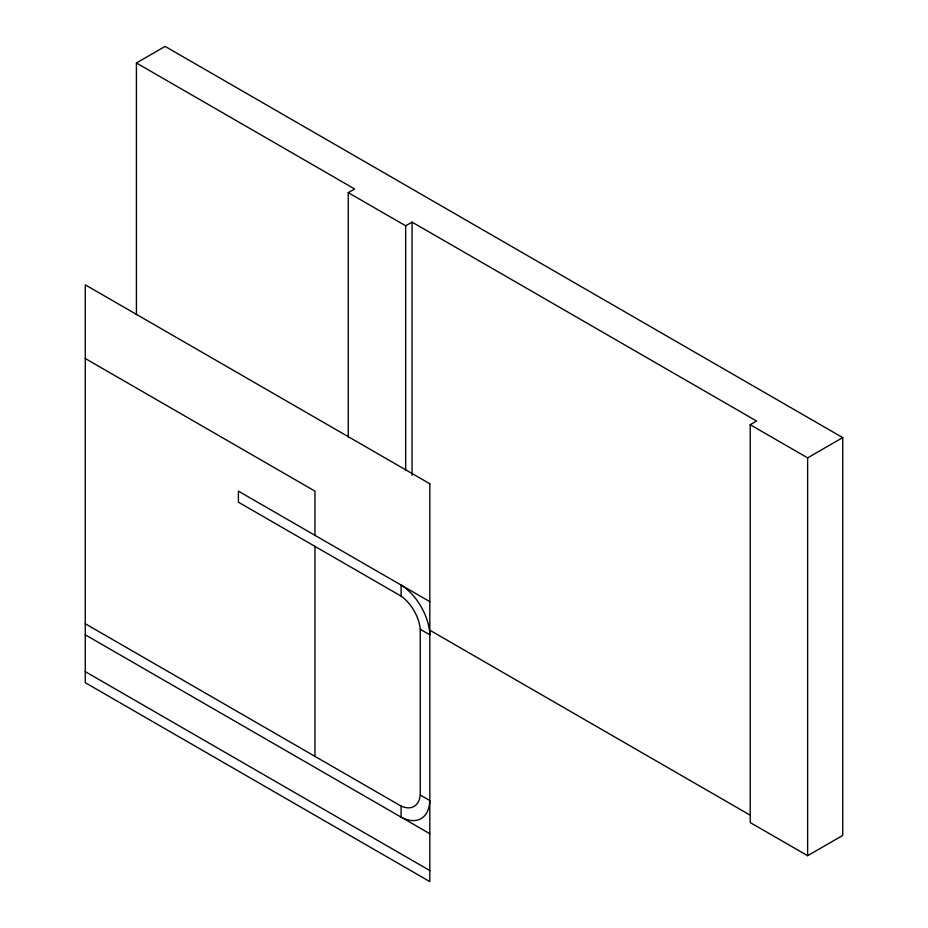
<?xml version="1.0" encoding="UTF-8"?>
<svg xmlns="http://www.w3.org/2000/svg" width="928" height="928" viewBox="0 0 928 928"><rect width="100%" height="100%" fill="white"/><g stroke="black" fill="none" stroke-linecap="round" stroke-linejoin="round"><path stroke-width="1.39" d="M136.416 314.696L136.416 62.976L165.126 46.4L842.728 437.61L842.728 835.444L807.627 855.709L750.207 822.556L750.207 424.711L756.587 421.034L412.055 222.117L405.664 225.794L348.244 192.641L348.244 437.134M348.244 192.641L354.624 188.952L136.416 62.976M750.207 424.711L807.627 457.864L842.728 437.61M85.272 358.51L314.963 491.121L314.963 535.328M429.815 601.634L238.403 491.132L238.403 502.176L401.105 596.112A30.45 17.586 60 0 1 420.245 629.265L420.245 795.029A30.45 17.586 60 0 1 401.105 806.084L401.105 817.139A42.189 24.36 60 0 0 421.103 818.612L423.562 816.814A42.189 24.36 60 0 0 429.815 800.562L420.245 795.029M429.594 630.077L750.323 815.26M420.245 629.265L429.815 634.787A42.189 24.36 60 0 0 423.562 611.308L421.103 606.668A42.189 24.36 60 0 0 401.105 585.058L401.105 596.112M85.272 623.744L401.105 806.084M85.272 634.798L429.815 833.715M85.272 671.628L429.815 870.545M807.627 457.864L807.627 855.709M412.055 222.117L412.055 475.287M405.664 225.794L405.664 470.287M314.963 546.383L314.963 756.355M429.815 483.755L85.272 284.838L85.272 682.683L429.815 881.6L429.815 483.755"/></g></svg>
